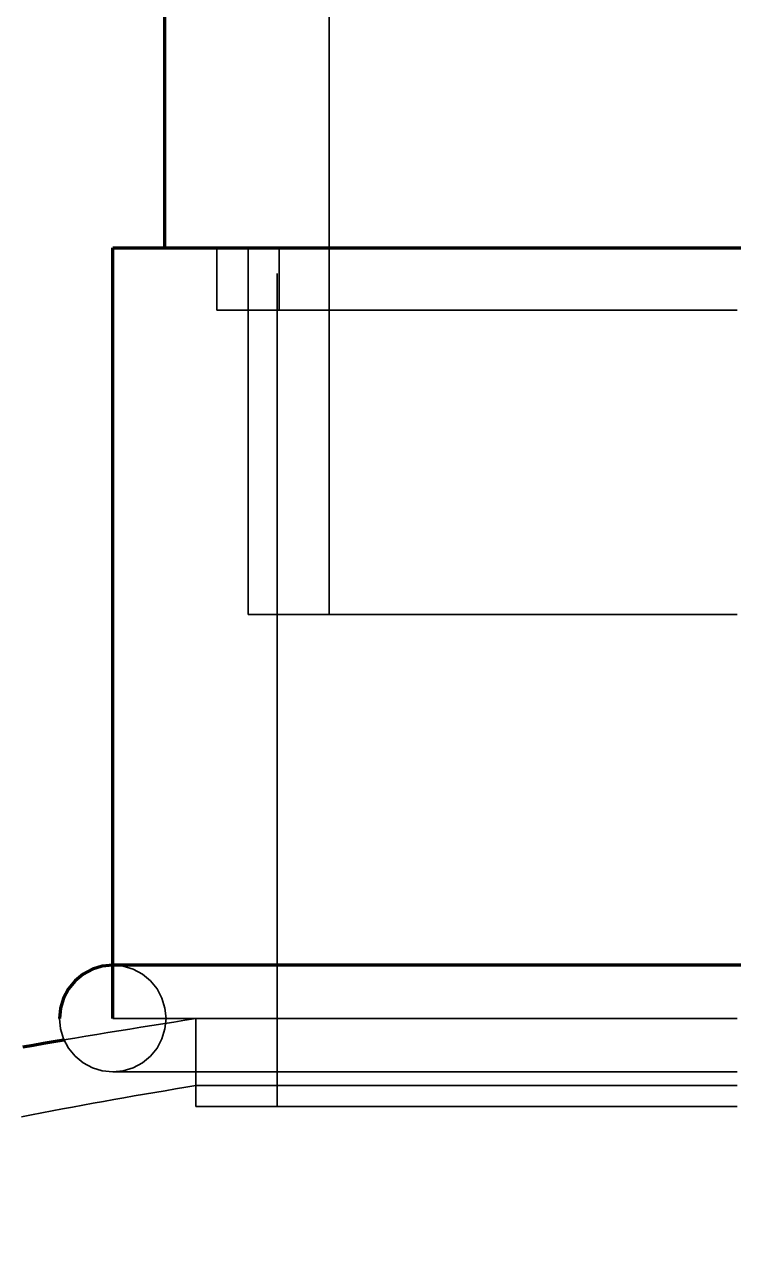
# Model space of a CAD drawing. Header units: millimetres. Extents: x 0 to 2382, y 0 to 420.
# Drawn here: x 282.7 to 286.1, y 298.82 to 304.67 of the extents above; entities that cross this region are included whole.
import ezdxf

# ---------------------------------------------------------------- set-up
doc = ezdxf.new("R2010")
doc.units = ezdxf.units.MM
doc.linetypes.add('IRAM-E-TRAZOS', pattern=[5, 4, -1])
for name, color, linetype, lineweight in [('01-VISIBLE', 7, 'CONTINUOUS', 70), ('02-OCULTA', 4, 'IRAM-E-TRAZOS', 35), ('08-FINA', 5, 'CONTINUOUS', 18)]:
    doc.layers.add(name, color=color, linetype=linetype, lineweight=lineweight)

msp = doc.modelspace()

# ---------------------------------------------------------------- linework, layer by layer
at = {"layer": '01-VISIBLE'}
for p, q in [((283.3716, 303.5963), (283.3716, 304.7963)), ((283.1216, 299.8963), (283.1216, 303.5963))]:
    msp.add_line(p, q, dxfattribs=at)
for points in [[(283.1216, 303.5963), (283.1721, 303.5963), (283.2226, 303.5963), (283.2731, 303.5963), (283.3236, 303.5963), (283.3741, 303.5963), (283.4246, 303.5963), (283.475, 303.5963), (283.5255, 303.5963), (283.576, 303.5963), (283.6265, 303.5963), (283.677, 303.5963), (283.7275, 303.5963), (283.7779, 303.5963), (283.8284, 303.5963), (283.8789, 303.5963), (283.9294, 303.5963), (283.9799, 303.5963), (284.0304, 303.5963), (284.0808, 303.5963), (284.1313, 303.5963), (284.1818, 303.5963), (284.2323, 303.5963), (284.2828, 303.5963), (284.3333, 303.5963), (284.3837, 303.5963), (284.4342, 303.5963), (284.4847, 303.5963), (284.5352, 303.5963), (284.5857, 303.5963), (284.6362, 303.5963), (284.6866, 303.5963), (284.7371, 303.5963), (284.7876, 303.5963), (284.8381, 303.5963), (284.8886, 303.5963), (284.9391, 303.5963), (284.9896, 303.5963), (285.04, 303.5963), (285.0905, 303.5963), (285.141, 303.5963), (285.1915, 303.5963), (285.242, 303.5963), (285.2925, 303.5963), (285.3429, 303.5963), (285.3934, 303.5963), (285.4439, 303.5963), (285.4944, 303.5963), (285.5449, 303.5963), (285.5954, 303.5963), (285.6458, 303.5963), (285.6963, 303.5963), (285.7468, 303.5963), (285.7973, 303.5963), (285.8478, 303.5963), (285.8983, 303.5963), (285.9487, 303.5963), (285.9992, 303.5963), (286.0497, 303.5963), (286.1002, 303.5963), (286.1507, 303.5963)], [(283.1216, 300.1523), (283.0717, 300.1474), (283.0237, 300.1328), (282.9794, 300.1091), (282.9406, 300.0773), (282.9088, 300.0385), (282.8851, 299.9942), (282.8706, 299.9462), (282.8656, 299.8963)], [(286.1507, 300.1523), (286.1002, 300.1523), (286.0497, 300.1523), (285.9992, 300.1523), (285.9487, 300.1523), (285.8983, 300.1523), (285.8478, 300.1523), (285.7973, 300.1523), (285.7468, 300.1523), (285.6963, 300.1523), (285.6458, 300.1523), (285.5954, 300.1523), (285.5449, 300.1523), (285.4944, 300.1523), (285.4439, 300.1523), (285.3934, 300.1523), (285.3429, 300.1523), (285.2925, 300.1523), (285.242, 300.1523), (285.1915, 300.1523), (285.141, 300.1523), (285.0905, 300.1523), (285.04, 300.1523), (284.9896, 300.1523), (284.9391, 300.1523), (284.8886, 300.1523), (284.8381, 300.1523), (284.7876, 300.1523), (284.7371, 300.1523), (284.6866, 300.1523), (284.6362, 300.1523), (284.5857, 300.1523), (284.5352, 300.1523), (284.4847, 300.1523), (284.4342, 300.1523), (284.3837, 300.1523), (284.3333, 300.1523), (284.2828, 300.1523), (284.2323, 300.1523), (284.1818, 300.1523), (284.1313, 300.1523), (284.0808, 300.1523), (284.0304, 300.1523), (283.9799, 300.1523), (283.9294, 300.1523), (283.8789, 300.1523), (283.8284, 300.1523), (283.7779, 300.1523), (283.7275, 300.1523), (283.677, 300.1523), (283.6265, 300.1523), (283.576, 300.1523), (283.5255, 300.1523), (283.475, 300.1523), (283.4246, 300.1523), (283.3741, 300.1523), (283.3236, 300.1523), (283.2731, 300.1523), (283.2226, 300.1523), (283.1721, 300.1523), (283.1216, 300.1523)], [(282.6895, 299.7599), (282.7389, 299.7685), (282.7883, 299.7769), (282.8377, 299.7852), (282.8872, 299.7935)]]:
    msp.add_lwpolyline(points, dxfattribs=at)
at = {"layer": '02-OCULTA'}
for p, q in [((284.1616, 303.5963), (284.1616, 304.7963)), ((283.6216, 303.2963), (283.6216, 303.5963)), ((283.7716, 301.8363), (283.7716, 303.5963)), ((283.9116, 299.4737), (283.9116, 303.5963)), ((283.9216, 303.2963), (283.9216, 303.5963)), ((284.1616, 301.8363), (284.1616, 303.5963)), ((283.5206, 299.4737), (283.5206, 299.8963)), ((283.5216, 299.8963), (283.5216, 299.5737))]:
    msp.add_line(p, q, dxfattribs=at)
for points in [[(286.1216, 303.5963), (286.0716, 303.5963), (286.0216, 303.5963), (285.9716, 303.5963), (285.9216, 303.5963), (285.8716, 303.5963), (285.8216, 303.5963), (285.7716, 303.5963), (285.7216, 303.5963), (285.6716, 303.5963), (285.6216, 303.5963), (285.5716, 303.5963), (285.5216, 303.5963), (285.4716, 303.5963), (285.4216, 303.5963), (285.3716, 303.5963), (285.3216, 303.5963), (285.2716, 303.5963), (285.2216, 303.5963), (285.1716, 303.5963), (285.1216, 303.5963), (285.0716, 303.5963), (285.0216, 303.5963), (284.9716, 303.5963), (284.9216, 303.5963), (284.8716, 303.5963), (284.8216, 303.5963), (284.7716, 303.5963), (284.7216, 303.5963), (284.6716, 303.5963), (284.6216, 303.5963), (284.5716, 303.5963), (284.5216, 303.5963), (284.4716, 303.5963), (284.4216, 303.5963), (284.3716, 303.5963), (284.3216, 303.5963), (284.2716, 303.5963), (284.2216, 303.5963), (284.1716, 303.5963), (284.1216, 303.5963), (284.0716, 303.5963), (284.0216, 303.5963), (283.9716, 303.5963), (283.9216, 303.5963), (283.8716, 303.5963), (283.8216, 303.5963), (283.7716, 303.5963), (283.7216, 303.5963), (283.6716, 303.5963), (283.6216, 303.5963), (283.5716, 303.5963), (283.5216, 303.5963), (283.4716, 303.5963), (283.4216, 303.5963), (283.3716, 303.5963), (283.3216, 303.5963), (283.2716, 303.5963), (283.2216, 303.5963), (283.1716, 303.5963), (283.1216, 303.5963)], [(286.1216, 303.5963), (286.0716, 303.5963), (286.0216, 303.5963), (285.9716, 303.5963), (285.9216, 303.5963), (285.8716, 303.5963), (285.8216, 303.5963), (285.7716, 303.5963), (285.7216, 303.5963), (285.6716, 303.5963), (285.6216, 303.5963), (285.5716, 303.5963), (285.5216, 303.5963), (285.4716, 303.5963), (285.4216, 303.5963), (285.3716, 303.5963), (285.3216, 303.5963), (285.2716, 303.5963), (285.2216, 303.5963), (285.1716, 303.5963), (285.1216, 303.5963), (285.0716, 303.5963), (285.0216, 303.5963), (284.9716, 303.5963), (284.9216, 303.5963), (284.8716, 303.5963), (284.8216, 303.5963), (284.7716, 303.5963), (284.7216, 303.5963), (284.6716, 303.5963), (284.6216, 303.5963), (284.5716, 303.5963), (284.5216, 303.5963), (284.4716, 303.5963), (284.4216, 303.5963), (284.3716, 303.5963), (284.3216, 303.5963), (284.2716, 303.5963), (284.2216, 303.5963), (284.1716, 303.5963), (284.1216, 303.5963), (284.0716, 303.5963), (284.0216, 303.5963), (283.9716, 303.5963), (283.9216, 303.5963), (283.8716, 303.5963), (283.8216, 303.5963), (283.7716, 303.5963), (283.7216, 303.5963), (283.6716, 303.5963), (283.6216, 303.5963), (283.5716, 303.5963), (283.5216, 303.5963), (283.4716, 303.5963), (283.4216, 303.5963), (283.3716, 303.5963)], [(283.3716, 303.5963), (283.4216, 303.5963), (283.4716, 303.5963), (283.5216, 303.5963), (283.5716, 303.5963), (283.6216, 303.5963), (283.6716, 303.5963), (283.7216, 303.5963), (283.7716, 303.5963), (283.8216, 303.5963), (283.8716, 303.5963), (283.9216, 303.5963), (283.9716, 303.5963), (284.0216, 303.5963), (284.0716, 303.5963), (284.1216, 303.5963), (284.1716, 303.5963), (284.2216, 303.5963), (284.2716, 303.5963), (284.3216, 303.5963), (284.3716, 303.5963), (284.4216, 303.5963), (284.4716, 303.5963), (284.5216, 303.5963), (284.5716, 303.5963), (284.6216, 303.5963), (284.6716, 303.5963), (284.7216, 303.5963), (284.7716, 303.5963), (284.8216, 303.5963), (284.8716, 303.5963), (284.9216, 303.5963), (284.9716, 303.5963), (285.0216, 303.5963), (285.0716, 303.5963), (285.1216, 303.5963), (285.1716, 303.5963), (285.2216, 303.5963), (285.2716, 303.5963), (285.3216, 303.5963), (285.3716, 303.5963), (285.4216, 303.5963), (285.4716, 303.5963), (285.5216, 303.5963), (285.5716, 303.5963), (285.6216, 303.5963), (285.6716, 303.5963), (285.7216, 303.5963), (285.7716, 303.5963), (285.8216, 303.5963), (285.8716, 303.5963), (285.9216, 303.5963), (285.9716, 303.5963), (286.0216, 303.5963), (286.0716, 303.5963), (286.1216, 303.5963)], [(286.1216, 303.5963), (286.0716, 303.5963), (286.0216, 303.5963), (285.9716, 303.5963), (285.9216, 303.5963), (285.8716, 303.5963), (285.8216, 303.5963), (285.7716, 303.5963), (285.7216, 303.5963), (285.6716, 303.5963), (285.6216, 303.5963), (285.5716, 303.5963), (285.5216, 303.5963), (285.4716, 303.5963), (285.4216, 303.5963), (285.3716, 303.5963), (285.3216, 303.5963), (285.2716, 303.5963), (285.2216, 303.5963), (285.1716, 303.5963), (285.1216, 303.5963), (285.0716, 303.5963), (285.0216, 303.5963), (284.9716, 303.5963), (284.9216, 303.5963), (284.8716, 303.5963), (284.8216, 303.5963), (284.7716, 303.5963), (284.7216, 303.5963), (284.6716, 303.5963), (284.6216, 303.5963), (284.5716, 303.5963), (284.5216, 303.5963), (284.4716, 303.5963), (284.4216, 303.5963), (284.3716, 303.5963), (284.3216, 303.5963), (284.2716, 303.5963), (284.2216, 303.5963), (284.1716, 303.5963), (284.1216, 303.5963), (284.0716, 303.5963), (284.0216, 303.5963), (283.9716, 303.5963), (283.9216, 303.5963), (283.8716, 303.5963), (283.8216, 303.5963), (283.7716, 303.5963), (283.7216, 303.5963), (283.6716, 303.5963), (283.6216, 303.5963)], [(283.6216, 303.5963), (283.6716, 303.5963), (283.7216, 303.5963), (283.7716, 303.5963), (283.8216, 303.5963), (283.8716, 303.5963), (283.9216, 303.5963), (283.9716, 303.5963), (284.0216, 303.5963), (284.0716, 303.5963), (284.1216, 303.5963), (284.1716, 303.5963), (284.2216, 303.5963), (284.2716, 303.5963), (284.3216, 303.5963), (284.3716, 303.5963), (284.4216, 303.5963), (284.4716, 303.5963), (284.5216, 303.5963), (284.5716, 303.5963), (284.6216, 303.5963), (284.6716, 303.5963), (284.7216, 303.5963), (284.7716, 303.5963), (284.8216, 303.5963), (284.8716, 303.5963), (284.9216, 303.5963), (284.9716, 303.5963), (285.0216, 303.5963), (285.0716, 303.5963), (285.1216, 303.5963), (285.1716, 303.5963), (285.2216, 303.5963), (285.2716, 303.5963), (285.3216, 303.5963), (285.3716, 303.5963), (285.4216, 303.5963), (285.4716, 303.5963), (285.5216, 303.5963), (285.5716, 303.5963), (285.6216, 303.5963), (285.6716, 303.5963), (285.7216, 303.5963), (285.7716, 303.5963), (285.8216, 303.5963), (285.8716, 303.5963), (285.9216, 303.5963), (285.9716, 303.5963), (286.0216, 303.5963), (286.0716, 303.5963), (286.1216, 303.5963)], [(286.1216, 303.5963), (286.0716, 303.5963), (286.0216, 303.5963), (285.9716, 303.5963), (285.9216, 303.5963), (285.8716, 303.5963), (285.8216, 303.5963), (285.7716, 303.5963), (285.7216, 303.5963), (285.6716, 303.5963), (285.6216, 303.5963), (285.5716, 303.5963), (285.5216, 303.5963), (285.4716, 303.5963), (285.4216, 303.5963), (285.3716, 303.5963), (285.3216, 303.5963), (285.2716, 303.5963), (285.2216, 303.5963), (285.1716, 303.5963), (285.1216, 303.5963), (285.0716, 303.5963), (285.0216, 303.5963), (284.9716, 303.5963), (284.9216, 303.5963), (284.8716, 303.5963), (284.8216, 303.5963), (284.7716, 303.5963), (284.7216, 303.5963), (284.6716, 303.5963), (284.6216, 303.5963), (284.5716, 303.5963), (284.5216, 303.5963), (284.4716, 303.5963), (284.4216, 303.5963), (284.3716, 303.5963), (284.3216, 303.5963), (284.2716, 303.5963), (284.2216, 303.5963), (284.1716, 303.5963), (284.1216, 303.5963), (284.0716, 303.5963), (284.0216, 303.5963), (283.9716, 303.5963), (283.9216, 303.5963), (283.8716, 303.5963), (283.8216, 303.5963), (283.7716, 303.5963)], [(283.7716, 303.5963), (283.8216, 303.5963), (283.8716, 303.5963), (283.9216, 303.5963), (283.9716, 303.5963), (284.0216, 303.5963), (284.0716, 303.5963), (284.1216, 303.5963), (284.1716, 303.5963), (284.2216, 303.5963), (284.2716, 303.5963), (284.3216, 303.5963), (284.3716, 303.5963), (284.4216, 303.5963), (284.4716, 303.5963), (284.5216, 303.5963), (284.5716, 303.5963), (284.6216, 303.5963), (284.6716, 303.5963), (284.7216, 303.5963), (284.7716, 303.5963), (284.8216, 303.5963), (284.8716, 303.5963), (284.9216, 303.5963), (284.9716, 303.5963), (285.0216, 303.5963), (285.0716, 303.5963), (285.1216, 303.5963), (285.1716, 303.5963), (285.2216, 303.5963), (285.2716, 303.5963), (285.3216, 303.5963), (285.3716, 303.5963), (285.4216, 303.5963), (285.4716, 303.5963), (285.5216, 303.5963), (285.5716, 303.5963), (285.6216, 303.5963), (285.6716, 303.5963), (285.7216, 303.5963), (285.7716, 303.5963), (285.8216, 303.5963), (285.8716, 303.5963), (285.9216, 303.5963), (285.9716, 303.5963), (286.0216, 303.5963), (286.0716, 303.5963), (286.1216, 303.5963)], [(286.1178, 303.5963), (286.0676, 303.5963), (286.0175, 303.5963), (285.9673, 303.5963), (285.9172, 303.5963), (285.8671, 303.5963), (285.8169, 303.5963), (285.7668, 303.5963), (285.7166, 303.5963), (285.6665, 303.5963), (285.6164, 303.5963), (285.5662, 303.5963), (285.5161, 303.5963), (285.466, 303.5963), (285.4158, 303.5963), (285.3657, 303.5963), (285.3155, 303.5963), (285.2654, 303.5963), (285.2153, 303.5963), (285.1651, 303.5963), (285.115, 303.5963), (285.0648, 303.5963), (285.0147, 303.5963), (284.9646, 303.5963), (284.9144, 303.5963), (284.8643, 303.5963), (284.8141, 303.5963), (284.764, 303.5963), (284.7139, 303.5963), (284.6637, 303.5963), (284.6136, 303.5963), (284.5635, 303.5963), (284.5133, 303.5963), (284.4632, 303.5963), (284.413, 303.5963), (284.3629, 303.5963), (284.3128, 303.5963), (284.2626, 303.5963), (284.2125, 303.5963), (284.1623, 303.5963), (284.1122, 303.5963), (284.0621, 303.5963), (284.0119, 303.5963), (283.9618, 303.5963), (283.9116, 303.5963)], [(283.9116, 303.5963), (283.9618, 303.5963), (284.0119, 303.5963), (284.0621, 303.5963), (284.1122, 303.5963), (284.1623, 303.5963), (284.2125, 303.5963), (284.2626, 303.5963), (284.3128, 303.5963), (284.3629, 303.5963), (284.413, 303.5963), (284.4632, 303.5963), (284.5133, 303.5963), (284.5635, 303.5963), (284.6136, 303.5963), (284.6637, 303.5963), (284.7139, 303.5963), (284.764, 303.5963), (284.8141, 303.5963), (284.8643, 303.5963), (284.9144, 303.5963), (284.9646, 303.5963), (285.0147, 303.5963), (285.0648, 303.5963), (285.115, 303.5963), (285.1651, 303.5963), (285.2153, 303.5963), (285.2654, 303.5963), (285.3155, 303.5963), (285.3657, 303.5963), (285.4158, 303.5963), (285.466, 303.5963), (285.5161, 303.5963), (285.5662, 303.5963), (285.6164, 303.5963), (285.6665, 303.5963), (285.7166, 303.5963), (285.7668, 303.5963), (285.8169, 303.5963), (285.8671, 303.5963), (285.9172, 303.5963), (285.9673, 303.5963), (286.0175, 303.5963), (286.0676, 303.5963), (286.1178, 303.5963)], [(286.1216, 303.5963), (286.0716, 303.5963), (286.0216, 303.5963), (285.9716, 303.5963), (285.9216, 303.5963), (285.8716, 303.5963), (285.8216, 303.5963), (285.7716, 303.5963), (285.7216, 303.5963), (285.6716, 303.5963), (285.6216, 303.5963), (285.5716, 303.5963), (285.5216, 303.5963), (285.4716, 303.5963), (285.4216, 303.5963), (285.3716, 303.5963), (285.3216, 303.5963), (285.2716, 303.5963), (285.2216, 303.5963), (285.1716, 303.5963), (285.1216, 303.5963), (285.0716, 303.5963), (285.0216, 303.5963), (284.9716, 303.5963), (284.9216, 303.5963), (284.8716, 303.5963), (284.8216, 303.5963), (284.7716, 303.5963), (284.7216, 303.5963), (284.6716, 303.5963), (284.6216, 303.5963), (284.5716, 303.5963), (284.5216, 303.5963), (284.4716, 303.5963), (284.4216, 303.5963), (284.3716, 303.5963), (284.3216, 303.5963), (284.2716, 303.5963), (284.2216, 303.5963), (284.1716, 303.5963), (284.1216, 303.5963), (284.0716, 303.5963), (284.0216, 303.5963), (283.9716, 303.5963), (283.9216, 303.5963)], [(283.9216, 303.5963), (283.9716, 303.5963), (284.0216, 303.5963), (284.0716, 303.5963), (284.1216, 303.5963), (284.1716, 303.5963), (284.2216, 303.5963), (284.2716, 303.5963), (284.3216, 303.5963), (284.3716, 303.5963), (284.4216, 303.5963), (284.4716, 303.5963), (284.5216, 303.5963), (284.5716, 303.5963), (284.6216, 303.5963), (284.6716, 303.5963), (284.7216, 303.5963), (284.7716, 303.5963), (284.8216, 303.5963), (284.8716, 303.5963), (284.9216, 303.5963), (284.9716, 303.5963), (285.0216, 303.5963), (285.0716, 303.5963), (285.1216, 303.5963), (285.1716, 303.5963), (285.2216, 303.5963), (285.2716, 303.5963), (285.3216, 303.5963), (285.3716, 303.5963), (285.4216, 303.5963), (285.4716, 303.5963), (285.5216, 303.5963), (285.5716, 303.5963), (285.6216, 303.5963), (285.6716, 303.5963), (285.7216, 303.5963), (285.7716, 303.5963), (285.8216, 303.5963), (285.8716, 303.5963), (285.9216, 303.5963), (285.9716, 303.5963), (286.0216, 303.5963), (286.0716, 303.5963), (286.1216, 303.5963)], [(286.1175, 303.5963), (286.0673, 303.5963), (286.0172, 303.5963), (285.967, 303.5963), (285.9169, 303.5963), (285.8667, 303.5963), (285.8166, 303.5963), (285.7664, 303.5963), (285.7163, 303.5963), (285.6661, 303.5963), (285.616, 303.5963), (285.5658, 303.5963), (285.5157, 303.5963), (285.4655, 303.5963), (285.4154, 303.5963), (285.3652, 303.5963), (285.3151, 303.5963), (285.2649, 303.5963), (285.2148, 303.5963), (285.1646, 303.5963), (285.1145, 303.5963), (285.0643, 303.5963), (285.0142, 303.5963), (284.964, 303.5963), (284.9139, 303.5963), (284.8637, 303.5963), (284.8136, 303.5963), (284.7634, 303.5963), (284.7133, 303.5963), (284.6631, 303.5963), (284.613, 303.5963), (284.5628, 303.5963), (284.5127, 303.5963), (284.4625, 303.5963), (284.4124, 303.5963), (284.3622, 303.5963), (284.3121, 303.5963), (284.2619, 303.5963), (284.2118, 303.5963), (284.1616, 303.5963)], [(284.1616, 303.5963), (284.2118, 303.5963), (284.2619, 303.5963), (284.3121, 303.5963), (284.3622, 303.5963), (284.4124, 303.5963), (284.4625, 303.5963), (284.5127, 303.5963), (284.5628, 303.5963), (284.613, 303.5963), (284.6631, 303.5963), (284.7133, 303.5963), (284.7634, 303.5963), (284.8136, 303.5963), (284.8637, 303.5963), (284.9139, 303.5963), (284.964, 303.5963), (285.0142, 303.5963), (285.0643, 303.5963), (285.1145, 303.5963), (285.1646, 303.5963), (285.2148, 303.5963), (285.2649, 303.5963), (285.3151, 303.5963), (285.3652, 303.5963), (285.4154, 303.5963), (285.4655, 303.5963), (285.5157, 303.5963), (285.5658, 303.5963), (285.616, 303.5963), (285.6661, 303.5963), (285.7163, 303.5963), (285.7664, 303.5963), (285.8166, 303.5963), (285.8667, 303.5963), (285.9169, 303.5963), (285.967, 303.5963), (286.0172, 303.5963), (286.0673, 303.5963), (286.1175, 303.5963)], [(286.1175, 303.5963), (286.0673, 303.5963), (286.0172, 303.5963), (285.967, 303.5963), (285.9169, 303.5963), (285.8667, 303.5963), (285.8166, 303.5963), (285.7664, 303.5963), (285.7163, 303.5963), (285.6661, 303.5963), (285.616, 303.5963), (285.5658, 303.5963), (285.5157, 303.5963), (285.4655, 303.5963), (285.4154, 303.5963), (285.3652, 303.5963), (285.3151, 303.5963), (285.2649, 303.5963), (285.2148, 303.5963), (285.1646, 303.5963), (285.1145, 303.5963), (285.0643, 303.5963), (285.0142, 303.5963), (284.964, 303.5963), (284.9139, 303.5963), (284.8637, 303.5963), (284.8136, 303.5963), (284.7634, 303.5963), (284.7133, 303.5963), (284.6631, 303.5963), (284.613, 303.5963), (284.5628, 303.5963), (284.5127, 303.5963), (284.4625, 303.5963), (284.4124, 303.5963), (284.3622, 303.5963), (284.3121, 303.5963), (284.2619, 303.5963), (284.2118, 303.5963), (284.1616, 303.5963)], [(284.1616, 303.5963), (284.2118, 303.5963), (284.2619, 303.5963), (284.3121, 303.5963), (284.3622, 303.5963), (284.4124, 303.5963), (284.4625, 303.5963), (284.5127, 303.5963), (284.5628, 303.5963), (284.613, 303.5963), (284.6631, 303.5963), (284.7133, 303.5963), (284.7634, 303.5963), (284.8136, 303.5963), (284.8637, 303.5963), (284.9139, 303.5963), (284.964, 303.5963), (285.0142, 303.5963), (285.0643, 303.5963), (285.1145, 303.5963), (285.1646, 303.5963), (285.2148, 303.5963), (285.2649, 303.5963), (285.3151, 303.5963), (285.3652, 303.5963), (285.4154, 303.5963), (285.4655, 303.5963), (285.5157, 303.5963), (285.5658, 303.5963), (285.616, 303.5963), (285.6661, 303.5963), (285.7163, 303.5963), (285.7664, 303.5963), (285.8166, 303.5963), (285.8667, 303.5963), (285.9169, 303.5963), (285.967, 303.5963), (286.0172, 303.5963), (286.0673, 303.5963), (286.1175, 303.5963)], [(286.1216, 303.2963), (286.0716, 303.2963), (286.0216, 303.2963), (285.9716, 303.2963), (285.9216, 303.2963), (285.8716, 303.2963), (285.8216, 303.2963), (285.7716, 303.2963), (285.7216, 303.2963), (285.6716, 303.2963), (285.6216, 303.2963), (285.5716, 303.2963), (285.5216, 303.2963), (285.4716, 303.2963), (285.4216, 303.2963), (285.3716, 303.2963), (285.3216, 303.2963), (285.2716, 303.2963), (285.2216, 303.2963), (285.1716, 303.2963), (285.1216, 303.2963), (285.0716, 303.2963), (285.0216, 303.2963), (284.9716, 303.2963), (284.9216, 303.2963), (284.8716, 303.2963), (284.8216, 303.2963), (284.7716, 303.2963), (284.7216, 303.2963), (284.6716, 303.2963), (284.6216, 303.2963), (284.5716, 303.2963), (284.5216, 303.2963), (284.4716, 303.2963), (284.4216, 303.2963), (284.3716, 303.2963), (284.3216, 303.2963), (284.2716, 303.2963), (284.2216, 303.2963), (284.1716, 303.2963), (284.1216, 303.2963), (284.0716, 303.2963), (284.0216, 303.2963), (283.9716, 303.2963), (283.9216, 303.2963), (283.8716, 303.2963), (283.8216, 303.2963), (283.7716, 303.2963), (283.7216, 303.2963), (283.6716, 303.2963), (283.6216, 303.2963)], [(283.6216, 303.2963), (283.6716, 303.2963), (283.7216, 303.2963), (283.7716, 303.2963), (283.8216, 303.2963), (283.8716, 303.2963), (283.9216, 303.2963), (283.9716, 303.2963), (284.0216, 303.2963), (284.0716, 303.2963), (284.1216, 303.2963), (284.1716, 303.2963), (284.2216, 303.2963), (284.2716, 303.2963), (284.3216, 303.2963), (284.3716, 303.2963), (284.4216, 303.2963), (284.4716, 303.2963), (284.5216, 303.2963), (284.5716, 303.2963), (284.6216, 303.2963), (284.6716, 303.2963), (284.7216, 303.2963), (284.7716, 303.2963), (284.8216, 303.2963), (284.8716, 303.2963), (284.9216, 303.2963), (284.9716, 303.2963), (285.0216, 303.2963), (285.0716, 303.2963), (285.1216, 303.2963), (285.1716, 303.2963), (285.2216, 303.2963), (285.2716, 303.2963), (285.3216, 303.2963), (285.3716, 303.2963), (285.4216, 303.2963), (285.4716, 303.2963), (285.5216, 303.2963), (285.5716, 303.2963), (285.6216, 303.2963), (285.6716, 303.2963), (285.7216, 303.2963), (285.7716, 303.2963), (285.8216, 303.2963), (285.8716, 303.2963), (285.9216, 303.2963), (285.9716, 303.2963), (286.0216, 303.2963), (286.0716, 303.2963), (286.1216, 303.2963)], [(286.1216, 303.2963), (286.0716, 303.2963), (286.0216, 303.2963), (285.9716, 303.2963), (285.9216, 303.2963), (285.8716, 303.2963), (285.8216, 303.2963), (285.7716, 303.2963), (285.7216, 303.2963), (285.6716, 303.2963), (285.6216, 303.2963), (285.5716, 303.2963), (285.5216, 303.2963), (285.4716, 303.2963), (285.4216, 303.2963), (285.3716, 303.2963), (285.3216, 303.2963), (285.2716, 303.2963), (285.2216, 303.2963), (285.1716, 303.2963), (285.1216, 303.2963), (285.0716, 303.2963), (285.0216, 303.2963), (284.9716, 303.2963), (284.9216, 303.2963), (284.8716, 303.2963), (284.8216, 303.2963), (284.7716, 303.2963), (284.7216, 303.2963), (284.6716, 303.2963), (284.6216, 303.2963), (284.5716, 303.2963), (284.5216, 303.2963), (284.4716, 303.2963), (284.4216, 303.2963), (284.3716, 303.2963), (284.3216, 303.2963), (284.2716, 303.2963), (284.2216, 303.2963), (284.1716, 303.2963), (284.1216, 303.2963), (284.0716, 303.2963), (284.0216, 303.2963), (283.9716, 303.2963), (283.9216, 303.2963)], [(283.9216, 303.2963), (283.9716, 303.2963), (284.0216, 303.2963), (284.0716, 303.2963), (284.1216, 303.2963), (284.1716, 303.2963), (284.2216, 303.2963), (284.2716, 303.2963), (284.3216, 303.2963), (284.3716, 303.2963), (284.4216, 303.2963), (284.4716, 303.2963), (284.5216, 303.2963), (284.5716, 303.2963), (284.6216, 303.2963), (284.6716, 303.2963), (284.7216, 303.2963), (284.7716, 303.2963), (284.8216, 303.2963), (284.8716, 303.2963), (284.9216, 303.2963), (284.9716, 303.2963), (285.0216, 303.2963), (285.0716, 303.2963), (285.1216, 303.2963), (285.1716, 303.2963), (285.2216, 303.2963), (285.2716, 303.2963), (285.3216, 303.2963), (285.3716, 303.2963), (285.4216, 303.2963), (285.4716, 303.2963), (285.5216, 303.2963), (285.5716, 303.2963), (285.6216, 303.2963), (285.6716, 303.2963), (285.7216, 303.2963), (285.7716, 303.2963), (285.8216, 303.2963), (285.8716, 303.2963), (285.9216, 303.2963), (285.9716, 303.2963), (286.0216, 303.2963), (286.0716, 303.2963), (286.1216, 303.2963)], [(286.1216, 301.8363), (286.0716, 301.8363), (286.0216, 301.8363), (285.9716, 301.8363), (285.9216, 301.8363), (285.8716, 301.8363), (285.8216, 301.8363), (285.7716, 301.8363), (285.7216, 301.8363), (285.6716, 301.8363), (285.6216, 301.8363), (285.5716, 301.8363), (285.5216, 301.8363), (285.4716, 301.8363), (285.4216, 301.8363), (285.3716, 301.8363), (285.3216, 301.8363), (285.2716, 301.8363), (285.2216, 301.8363), (285.1716, 301.8363), (285.1216, 301.8363), (285.0716, 301.8363), (285.0216, 301.8363), (284.9716, 301.8363), (284.9216, 301.8363), (284.8716, 301.8363), (284.8216, 301.8363), (284.7716, 301.8363), (284.7216, 301.8363), (284.6716, 301.8363), (284.6216, 301.8363), (284.5716, 301.8363), (284.5216, 301.8363), (284.4716, 301.8363), (284.4216, 301.8363), (284.3716, 301.8363), (284.3216, 301.8363), (284.2716, 301.8363), (284.2216, 301.8363), (284.1716, 301.8363), (284.1216, 301.8363), (284.0716, 301.8363), (284.0216, 301.8363), (283.9716, 301.8363), (283.9216, 301.8363), (283.8716, 301.8363), (283.8216, 301.8363), (283.7716, 301.8363)], [(283.7716, 301.8363), (283.8216, 301.8363), (283.8716, 301.8363), (283.9216, 301.8363), (283.9716, 301.8363), (284.0216, 301.8363), (284.0716, 301.8363), (284.1216, 301.8363), (284.1716, 301.8363), (284.2216, 301.8363), (284.2716, 301.8363), (284.3216, 301.8363), (284.3716, 301.8363), (284.4216, 301.8363), (284.4716, 301.8363), (284.5216, 301.8363), (284.5716, 301.8363), (284.6216, 301.8363), (284.6716, 301.8363), (284.7216, 301.8363), (284.7716, 301.8363), (284.8216, 301.8363), (284.8716, 301.8363), (284.9216, 301.8363), (284.9716, 301.8363), (285.0216, 301.8363), (285.0716, 301.8363), (285.1216, 301.8363), (285.1716, 301.8363), (285.2216, 301.8363), (285.2716, 301.8363), (285.3216, 301.8363), (285.3716, 301.8363), (285.4216, 301.8363), (285.4716, 301.8363), (285.5216, 301.8363), (285.5716, 301.8363), (285.6216, 301.8363), (285.6716, 301.8363), (285.7216, 301.8363), (285.7716, 301.8363), (285.8216, 301.8363), (285.8716, 301.8363), (285.9216, 301.8363), (285.9716, 301.8363), (286.0216, 301.8363), (286.0716, 301.8363), (286.1216, 301.8363)], [(286.1175, 301.8363), (286.0673, 301.8363), (286.0172, 301.8363), (285.967, 301.8363), (285.9169, 301.8363), (285.8667, 301.8363), (285.8166, 301.8363), (285.7664, 301.8363), (285.7163, 301.8363), (285.6661, 301.8363), (285.616, 301.8363), (285.5658, 301.8363), (285.5157, 301.8363), (285.4655, 301.8363), (285.4154, 301.8363), (285.3652, 301.8363), (285.3151, 301.8363), (285.2649, 301.8363), (285.2148, 301.8363), (285.1646, 301.8363), (285.1145, 301.8363), (285.0643, 301.8363), (285.0142, 301.8363), (284.964, 301.8363), (284.9139, 301.8363), (284.8637, 301.8363), (284.8136, 301.8363), (284.7634, 301.8363), (284.7133, 301.8363), (284.6631, 301.8363), (284.613, 301.8363), (284.5628, 301.8363), (284.5127, 301.8363), (284.4625, 301.8363), (284.4124, 301.8363), (284.3622, 301.8363), (284.3121, 301.8363), (284.2619, 301.8363), (284.2118, 301.8363), (284.1616, 301.8363)], [(284.1616, 301.8363), (284.2118, 301.8363), (284.2619, 301.8363), (284.3121, 301.8363), (284.3622, 301.8363), (284.4124, 301.8363), (284.4625, 301.8363), (284.5127, 301.8363), (284.5628, 301.8363), (284.613, 301.8363), (284.6631, 301.8363), (284.7133, 301.8363), (284.7634, 301.8363), (284.8136, 301.8363), (284.8637, 301.8363), (284.9139, 301.8363), (284.964, 301.8363), (285.0142, 301.8363), (285.0643, 301.8363), (285.1145, 301.8363), (285.1646, 301.8363), (285.2148, 301.8363), (285.2649, 301.8363), (285.3151, 301.8363), (285.3652, 301.8363), (285.4154, 301.8363), (285.4655, 301.8363), (285.5157, 301.8363), (285.5658, 301.8363), (285.616, 301.8363), (285.6661, 301.8363), (285.7163, 301.8363), (285.7664, 301.8363), (285.8166, 301.8363), (285.8667, 301.8363), (285.9169, 301.8363), (285.967, 301.8363), (286.0172, 301.8363), (286.0673, 301.8363), (286.1175, 301.8363)], [(286.1216, 300.1523), (286.0716, 300.1523), (286.0216, 300.1523), (285.9716, 300.1523), (285.9216, 300.1523), (285.8716, 300.1523), (285.8216, 300.1523), (285.7716, 300.1523), (285.7216, 300.1523), (285.6716, 300.1523), (285.6216, 300.1523), (285.5716, 300.1523), (285.5216, 300.1523), (285.4716, 300.1523), (285.4216, 300.1523), (285.3716, 300.1523), (285.3216, 300.1523), (285.2716, 300.1523), (285.2216, 300.1523), (285.1716, 300.1523), (285.1216, 300.1523), (285.0716, 300.1523), (285.0216, 300.1523), (284.9716, 300.1523), (284.9216, 300.1523), (284.8716, 300.1523), (284.8216, 300.1523), (284.7716, 300.1523), (284.7216, 300.1523), (284.6716, 300.1523), (284.6216, 300.1523), (284.5716, 300.1523), (284.5216, 300.1523), (284.4716, 300.1523), (284.4216, 300.1523), (284.3716, 300.1523), (284.3216, 300.1523), (284.2716, 300.1523), (284.2216, 300.1523), (284.1716, 300.1523), (284.1216, 300.1523), (284.0716, 300.1523), (284.0216, 300.1523), (283.9716, 300.1523), (283.9216, 300.1523), (283.8716, 300.1523), (283.8216, 300.1523), (283.7716, 300.1523), (283.7216, 300.1523), (283.6716, 300.1523), (283.6216, 300.1523), (283.5716, 300.1523), (283.5216, 300.1523), (283.4716, 300.1523), (283.4216, 300.1523), (283.3716, 300.1523), (283.3216, 300.1523), (283.2716, 300.1523), (283.2216, 300.1523), (283.1716, 300.1523), (283.1216, 300.1523)], [(283.1216, 300.1523), (283.1716, 300.1474), (283.2196, 300.1328), (283.2639, 300.1091), (283.3027, 300.0773), (283.3345, 300.0385), (283.3582, 299.9942), (283.3727, 299.9462), (283.3776, 299.8963), (283.3727, 299.8463), (283.3582, 299.7983), (283.3345, 299.754), (283.3027, 299.7153), (283.2639, 299.6834), (283.2196, 299.6598), (283.1716, 299.6452), (283.1216, 299.6403)], [(282.8656, 299.8963), (282.8706, 299.8463), (282.8851, 299.7983), (282.9088, 299.754), (282.9406, 299.7153), (282.9794, 299.6834), (283.0237, 299.6598), (283.0717, 299.6452), (283.1216, 299.6403)], [(282.8872, 299.7935), (282.94, 299.8023), (282.9929, 299.8111), (283.0457, 299.8197), (283.0986, 299.8284), (283.1514, 299.837), (283.2043, 299.8455), (283.2572, 299.854), (283.3101, 299.8624), (283.363, 299.8708), (283.4159, 299.8792), (283.4688, 299.8877), (283.5216, 299.8963)], [(286.1216, 299.8963), (286.0716, 299.8963), (286.0216, 299.8963), (285.9716, 299.8963), (285.9216, 299.8963), (285.8716, 299.8963), (285.8216, 299.8963), (285.7716, 299.8963), (285.7216, 299.8963), (285.6716, 299.8963), (285.6216, 299.8963), (285.5716, 299.8963), (285.5216, 299.8963), (285.4716, 299.8963), (285.4216, 299.8963), (285.3716, 299.8963), (285.3216, 299.8963), (285.2716, 299.8963), (285.2216, 299.8963), (285.1716, 299.8963), (285.1216, 299.8963), (285.0716, 299.8963), (285.0216, 299.8963), (284.9716, 299.8963), (284.9216, 299.8963), (284.8716, 299.8963), (284.8216, 299.8963), (284.7716, 299.8963), (284.7216, 299.8963), (284.6716, 299.8963), (284.6216, 299.8963), (284.5716, 299.8963), (284.5216, 299.8963), (284.4716, 299.8963), (284.4216, 299.8963), (284.3716, 299.8963), (284.3216, 299.8963), (284.2716, 299.8963), (284.2216, 299.8963), (284.1716, 299.8963), (284.1216, 299.8963), (284.0716, 299.8963), (284.0216, 299.8963), (283.9716, 299.8963), (283.9216, 299.8963), (283.8716, 299.8963), (283.8216, 299.8963), (283.7716, 299.8963), (283.7216, 299.8963), (283.6716, 299.8963), (283.6216, 299.8963), (283.5716, 299.8963), (283.5216, 299.8963), (283.4716, 299.8963), (283.4216, 299.8963), (283.3716, 299.8963), (283.3216, 299.8963), (283.2716, 299.8963), (283.2216, 299.8963), (283.1716, 299.8963), (283.1216, 299.8963)], [(283.1216, 299.8963), (283.1716, 299.8963), (283.2216, 299.8963), (283.2716, 299.8963), (283.3216, 299.8963), (283.3716, 299.8963), (283.4216, 299.8963), (283.4716, 299.8963), (283.5216, 299.8963), (283.5716, 299.8963), (283.6216, 299.8963), (283.6716, 299.8963), (283.7216, 299.8963), (283.7716, 299.8963), (283.8216, 299.8963), (283.8716, 299.8963), (283.9216, 299.8963), (283.9716, 299.8963), (284.0216, 299.8963), (284.0716, 299.8963), (284.1216, 299.8963), (284.1716, 299.8963), (284.2216, 299.8963), (284.2716, 299.8963), (284.3216, 299.8963), (284.3716, 299.8963), (284.4216, 299.8963), (284.4716, 299.8963), (284.5216, 299.8963), (284.5716, 299.8963), (284.6216, 299.8963), (284.6716, 299.8963), (284.7216, 299.8963), (284.7716, 299.8963), (284.8216, 299.8963), (284.8716, 299.8963), (284.9216, 299.8963), (284.9716, 299.8963), (285.0216, 299.8963), (285.0716, 299.8963), (285.1216, 299.8963), (285.1716, 299.8963), (285.2216, 299.8963), (285.2716, 299.8963), (285.3216, 299.8963), (285.3716, 299.8963), (285.4216, 299.8963), (285.4716, 299.8963), (285.5216, 299.8963), (285.5716, 299.8963), (285.6216, 299.8963), (285.6716, 299.8963), (285.7216, 299.8963), (285.7716, 299.8963), (285.8216, 299.8963), (285.8716, 299.8963), (285.9216, 299.8963), (285.9716, 299.8963), (286.0216, 299.8963), (286.0716, 299.8963), (286.1216, 299.8963)], [(286.1213, 299.8963), (286.0713, 299.8963), (286.0213, 299.8963), (285.9713, 299.8963), (285.9212, 299.8963), (285.8712, 299.8963), (285.8212, 299.8963), (285.7712, 299.8963), (285.7212, 299.8963), (285.6712, 299.8963), (285.6212, 299.8963), (285.5712, 299.8963), (285.5211, 299.8963), (285.4711, 299.8963), (285.4211, 299.8963), (285.3711, 299.8963), (285.3211, 299.8963), (285.2711, 299.8963), (285.2211, 299.8963), (285.1711, 299.8963), (285.121, 299.8963), (285.071, 299.8963), (285.021, 299.8963), (284.971, 299.8963), (284.921, 299.8963), (284.871, 299.8963), (284.821, 299.8963), (284.771, 299.8963), (284.7209, 299.8963), (284.6709, 299.8963), (284.6209, 299.8963), (284.5709, 299.8963), (284.5209, 299.8963), (284.4709, 299.8963), (284.4209, 299.8963), (284.3709, 299.8963), (284.3208, 299.8963), (284.2708, 299.8963), (284.2208, 299.8963), (284.1708, 299.8963), (284.1208, 299.8963), (284.0708, 299.8963), (284.0208, 299.8963), (283.9708, 299.8963), (283.9207, 299.8963), (283.8707, 299.8963), (283.8207, 299.8963), (283.7707, 299.8963), (283.7207, 299.8963), (283.6707, 299.8963), (283.6207, 299.8963), (283.5707, 299.8963), (283.5206, 299.8963)], [(283.5206, 299.8963), (283.5707, 299.8963), (283.6207, 299.8963), (283.6707, 299.8963), (283.7207, 299.8963), (283.7707, 299.8963), (283.8207, 299.8963), (283.8707, 299.8963), (283.9207, 299.8963), (283.9708, 299.8963), (284.0208, 299.8963), (284.0708, 299.8963), (284.1208, 299.8963), (284.1708, 299.8963), (284.2208, 299.8963), (284.2708, 299.8963), (284.3208, 299.8963), (284.3709, 299.8963), (284.4209, 299.8963), (284.4709, 299.8963), (284.5209, 299.8963), (284.5709, 299.8963), (284.6209, 299.8963), (284.6709, 299.8963), (284.7209, 299.8963), (284.771, 299.8963), (284.821, 299.8963), (284.871, 299.8963), (284.921, 299.8963), (284.971, 299.8963), (285.021, 299.8963), (285.071, 299.8963), (285.121, 299.8963), (285.1711, 299.8963), (285.2211, 299.8963), (285.2711, 299.8963), (285.3211, 299.8963), (285.3711, 299.8963), (285.4211, 299.8963), (285.4711, 299.8963), (285.5211, 299.8963), (285.5712, 299.8963), (285.6212, 299.8963), (285.6712, 299.8963), (285.7212, 299.8963), (285.7712, 299.8963), (285.8212, 299.8963), (285.8712, 299.8963), (285.9212, 299.8963), (285.9713, 299.8963), (286.0213, 299.8963), (286.0713, 299.8963), (286.1213, 299.8963)], [(286.1216, 299.8963), (286.0716, 299.8963), (286.0216, 299.8963), (285.9716, 299.8963), (285.9216, 299.8963), (285.8716, 299.8963), (285.8216, 299.8963), (285.7716, 299.8963), (285.7216, 299.8963), (285.6716, 299.8963), (285.6216, 299.8963), (285.5716, 299.8963), (285.5216, 299.8963), (285.4716, 299.8963), (285.4216, 299.8963), (285.3716, 299.8963), (285.3216, 299.8963), (285.2716, 299.8963), (285.2216, 299.8963), (285.1716, 299.8963), (285.1216, 299.8963), (285.0716, 299.8963), (285.0216, 299.8963), (284.9716, 299.8963), (284.9216, 299.8963), (284.8716, 299.8963), (284.8216, 299.8963), (284.7716, 299.8963), (284.7216, 299.8963), (284.6716, 299.8963), (284.6216, 299.8963), (284.5716, 299.8963), (284.5216, 299.8963), (284.4716, 299.8963), (284.4216, 299.8963), (284.3716, 299.8963), (284.3216, 299.8963), (284.2716, 299.8963), (284.2216, 299.8963), (284.1716, 299.8963), (284.1216, 299.8963), (284.0716, 299.8963), (284.0216, 299.8963), (283.9716, 299.8963), (283.9216, 299.8963), (283.8716, 299.8963), (283.8216, 299.8963), (283.7716, 299.8963), (283.7216, 299.8963), (283.6716, 299.8963), (283.6216, 299.8963), (283.5716, 299.8963), (283.5216, 299.8963)], [(283.5216, 299.8963), (283.5716, 299.8963), (283.6216, 299.8963), (283.6716, 299.8963), (283.7216, 299.8963), (283.7716, 299.8963), (283.8216, 299.8963), (283.8716, 299.8963), (283.9216, 299.8963), (283.9716, 299.8963), (284.0216, 299.8963), (284.0716, 299.8963), (284.1216, 299.8963), (284.1716, 299.8963), (284.2216, 299.8963), (284.2716, 299.8963), (284.3216, 299.8963), (284.3716, 299.8963), (284.4216, 299.8963), (284.4716, 299.8963), (284.5216, 299.8963), (284.5716, 299.8963), (284.6216, 299.8963), (284.6716, 299.8963), (284.7216, 299.8963), (284.7716, 299.8963), (284.8216, 299.8963), (284.8716, 299.8963), (284.9216, 299.8963), (284.9716, 299.8963), (285.0216, 299.8963), (285.0716, 299.8963), (285.1216, 299.8963), (285.1716, 299.8963), (285.2216, 299.8963), (285.2716, 299.8963), (285.3216, 299.8963), (285.3716, 299.8963), (285.4216, 299.8963), (285.4716, 299.8963), (285.5216, 299.8963), (285.5716, 299.8963), (285.6216, 299.8963), (285.6716, 299.8963), (285.7216, 299.8963), (285.7716, 299.8963), (285.8216, 299.8963), (285.8716, 299.8963), (285.9216, 299.8963), (285.9716, 299.8963), (286.0216, 299.8963), (286.0716, 299.8963), (286.1216, 299.8963)], [(283.1216, 299.6403), (283.1716, 299.6403), (283.2216, 299.6403), (283.2716, 299.6403), (283.3216, 299.6403), (283.3716, 299.6403), (283.4216, 299.6403), (283.4716, 299.6403), (283.5216, 299.6403), (283.5716, 299.6403), (283.6216, 299.6403), (283.6716, 299.6403), (283.7216, 299.6403), (283.7716, 299.6403), (283.8216, 299.6403), (283.8716, 299.6403), (283.9216, 299.6403), (283.9716, 299.6403), (284.0216, 299.6403), (284.0716, 299.6403), (284.1216, 299.6403), (284.1716, 299.6403), (284.2216, 299.6403), (284.2716, 299.6403), (284.3216, 299.6403), (284.3716, 299.6403), (284.4216, 299.6403), (284.4716, 299.6403), (284.5216, 299.6403), (284.5716, 299.6403), (284.6216, 299.6403), (284.6716, 299.6403), (284.7216, 299.6403), (284.7716, 299.6403), (284.8216, 299.6403), (284.8716, 299.6403), (284.9216, 299.6403), (284.9716, 299.6403), (285.0216, 299.6403), (285.0716, 299.6403), (285.1216, 299.6403), (285.1716, 299.6403), (285.2216, 299.6403), (285.2716, 299.6403), (285.3216, 299.6403), (285.3716, 299.6403), (285.4216, 299.6403), (285.4716, 299.6403), (285.5216, 299.6403), (285.5716, 299.6403), (285.6216, 299.6403), (285.6716, 299.6403), (285.7216, 299.6403), (285.7716, 299.6403), (285.8216, 299.6403), (285.8716, 299.6403), (285.9216, 299.6403), (285.9716, 299.6403), (286.0216, 299.6403), (286.0716, 299.6403), (286.1216, 299.6403)], [(283.1216, 299.6403), (283.1716, 299.6403), (283.2216, 299.6403), (283.2716, 299.6403), (283.3216, 299.6403), (283.3716, 299.6403), (283.4216, 299.6403), (283.4716, 299.6403), (283.5216, 299.6403), (283.5716, 299.6403), (283.6216, 299.6403), (283.6716, 299.6403), (283.7216, 299.6403), (283.7716, 299.6403), (283.8216, 299.6403), (283.8716, 299.6403), (283.9216, 299.6403), (283.9716, 299.6403), (284.0216, 299.6403), (284.0716, 299.6403), (284.1216, 299.6403), (284.1716, 299.6403), (284.2216, 299.6403), (284.2716, 299.6403), (284.3216, 299.6403), (284.3716, 299.6403), (284.4216, 299.6403), (284.4716, 299.6403), (284.5216, 299.6403), (284.5716, 299.6403), (284.6216, 299.6403), (284.6716, 299.6403), (284.7216, 299.6403), (284.7716, 299.6403), (284.8216, 299.6403), (284.8716, 299.6403), (284.9216, 299.6403), (284.9716, 299.6403), (285.0216, 299.6403), (285.0716, 299.6403), (285.1216, 299.6403), (285.1716, 299.6403), (285.2216, 299.6403), (285.2716, 299.6403), (285.3216, 299.6403), (285.3716, 299.6403), (285.4216, 299.6403), (285.4716, 299.6403), (285.5216, 299.6403), (285.5716, 299.6403), (285.6216, 299.6403), (285.6716, 299.6403), (285.7216, 299.6403), (285.7716, 299.6403), (285.8216, 299.6403), (285.8716, 299.6403), (285.9216, 299.6403), (285.9716, 299.6403), (286.0216, 299.6403), (286.0716, 299.6403), (286.1216, 299.6403)], [(283.5216, 299.5737), (283.4722, 299.5658), (283.4227, 299.5577), (283.3733, 299.5495), (283.3239, 299.5412), (283.2745, 299.5328), (283.2251, 299.5243), (283.1757, 299.5157), (283.1263, 299.507), (283.077, 299.4982), (283.0277, 299.4893), (282.9784, 299.4803), (282.9291, 299.4711), (282.8799, 299.4619), (282.8306, 299.4526), (282.7814, 299.4431), (282.7322, 299.4336), (282.6831, 299.4239)], [(286.1216, 299.5737), (286.0716, 299.5737), (286.0216, 299.5737), (285.9716, 299.5737), (285.9216, 299.5737), (285.8716, 299.5737), (285.8216, 299.5737), (285.7716, 299.5737), (285.7216, 299.5737), (285.6716, 299.5737), (285.6216, 299.5737), (285.5716, 299.5737), (285.5216, 299.5737), (285.4716, 299.5737), (285.4216, 299.5737), (285.3716, 299.5737), (285.3216, 299.5737), (285.2716, 299.5737), (285.2216, 299.5737), (285.1716, 299.5737), (285.1216, 299.5737), (285.0716, 299.5737), (285.0216, 299.5737), (284.9716, 299.5737), (284.9216, 299.5737), (284.8716, 299.5737), (284.8216, 299.5737), (284.7716, 299.5737), (284.7216, 299.5737), (284.6716, 299.5737), (284.6216, 299.5737), (284.5716, 299.5737), (284.5216, 299.5737), (284.4716, 299.5737), (284.4216, 299.5737), (284.3716, 299.5737), (284.3216, 299.5737), (284.2716, 299.5737), (284.2216, 299.5737), (284.1716, 299.5737), (284.1216, 299.5737), (284.0716, 299.5737), (284.0216, 299.5737), (283.9716, 299.5737), (283.9216, 299.5737), (283.8716, 299.5737), (283.8216, 299.5737), (283.7716, 299.5737), (283.7216, 299.5737), (283.6716, 299.5737), (283.6216, 299.5737), (283.5716, 299.5737), (283.5216, 299.5737)], [(283.5216, 299.5737), (283.5716, 299.5737), (283.6216, 299.5737), (283.6716, 299.5737), (283.7216, 299.5737), (283.7716, 299.5737), (283.8216, 299.5737), (283.8716, 299.5737), (283.9216, 299.5737), (283.9716, 299.5737), (284.0216, 299.5737), (284.0716, 299.5737), (284.1216, 299.5737), (284.1716, 299.5737), (284.2216, 299.5737), (284.2716, 299.5737), (284.3216, 299.5737), (284.3716, 299.5737), (284.4216, 299.5737), (284.4716, 299.5737), (284.5216, 299.5737), (284.5716, 299.5737), (284.6216, 299.5737), (284.6716, 299.5737), (284.7216, 299.5737), (284.7716, 299.5737), (284.8216, 299.5737), (284.8716, 299.5737), (284.9216, 299.5737), (284.9716, 299.5737), (285.0216, 299.5737), (285.0716, 299.5737), (285.1216, 299.5737), (285.1716, 299.5737), (285.2216, 299.5737), (285.2716, 299.5737), (285.3216, 299.5737), (285.3716, 299.5737), (285.4216, 299.5737), (285.4716, 299.5737), (285.5216, 299.5737), (285.5716, 299.5737), (285.6216, 299.5737), (285.6716, 299.5737), (285.7216, 299.5737), (285.7716, 299.5737), (285.8216, 299.5737), (285.8716, 299.5737), (285.9216, 299.5737), (285.9716, 299.5737), (286.0216, 299.5737), (286.0716, 299.5737), (286.1216, 299.5737)], [(286.1213, 299.4737), (286.0713, 299.4737), (286.0213, 299.4737), (285.9713, 299.4737), (285.9212, 299.4737), (285.8712, 299.4737), (285.8212, 299.4737), (285.7712, 299.4737), (285.7212, 299.4737), (285.6712, 299.4737), (285.6212, 299.4737), (285.5712, 299.4737), (285.5211, 299.4737), (285.4711, 299.4737), (285.4211, 299.4737), (285.3711, 299.4737), (285.3211, 299.4737), (285.2711, 299.4737), (285.2211, 299.4737), (285.1711, 299.4737), (285.121, 299.4737), (285.071, 299.4737), (285.021, 299.4737), (284.971, 299.4737), (284.921, 299.4737), (284.871, 299.4737), (284.821, 299.4737), (284.771, 299.4737), (284.7209, 299.4737), (284.6709, 299.4737), (284.6209, 299.4737), (284.5709, 299.4737), (284.5209, 299.4737), (284.4709, 299.4737), (284.4209, 299.4737), (284.3709, 299.4737), (284.3208, 299.4737), (284.2708, 299.4737), (284.2208, 299.4737), (284.1708, 299.4737), (284.1208, 299.4737), (284.0708, 299.4737), (284.0208, 299.4737), (283.9708, 299.4737), (283.9207, 299.4737), (283.8707, 299.4737), (283.8207, 299.4737), (283.7707, 299.4737), (283.7207, 299.4737), (283.6707, 299.4737), (283.6207, 299.4737), (283.5707, 299.4737), (283.5206, 299.4737)], [(283.5206, 299.4737), (283.5707, 299.4737), (283.6207, 299.4737), (283.6707, 299.4737), (283.7207, 299.4737), (283.7707, 299.4737), (283.8207, 299.4737), (283.8707, 299.4737), (283.9207, 299.4737), (283.9708, 299.4737), (284.0208, 299.4737), (284.0708, 299.4737), (284.1208, 299.4737), (284.1708, 299.4737), (284.2208, 299.4737), (284.2708, 299.4737), (284.3208, 299.4737), (284.3709, 299.4737), (284.4209, 299.4737), (284.4709, 299.4737), (284.5209, 299.4737), (284.5709, 299.4737), (284.6209, 299.4737), (284.6709, 299.4737), (284.7209, 299.4737), (284.771, 299.4737), (284.821, 299.4737), (284.871, 299.4737), (284.921, 299.4737), (284.971, 299.4737), (285.021, 299.4737), (285.071, 299.4737), (285.121, 299.4737), (285.1711, 299.4737), (285.2211, 299.4737), (285.2711, 299.4737), (285.3211, 299.4737), (285.3711, 299.4737), (285.4211, 299.4737), (285.4711, 299.4737), (285.5211, 299.4737), (285.5712, 299.4737), (285.6212, 299.4737), (285.6712, 299.4737), (285.7212, 299.4737), (285.7712, 299.4737), (285.8212, 299.4737), (285.8712, 299.4737), (285.9212, 299.4737), (285.9713, 299.4737), (286.0213, 299.4737), (286.0713, 299.4737), (286.1213, 299.4737)], [(286.1178, 299.4737), (286.0676, 299.4737), (286.0175, 299.4737), (285.9673, 299.4737), (285.9172, 299.4737), (285.8671, 299.4737), (285.8169, 299.4737), (285.7668, 299.4737), (285.7166, 299.4737), (285.6665, 299.4737), (285.6164, 299.4737), (285.5662, 299.4737), (285.5161, 299.4737), (285.466, 299.4737), (285.4158, 299.4737), (285.3657, 299.4737), (285.3155, 299.4737), (285.2654, 299.4737), (285.2153, 299.4737), (285.1651, 299.4737), (285.115, 299.4737), (285.0648, 299.4737), (285.0147, 299.4737), (284.9646, 299.4737), (284.9144, 299.4737), (284.8643, 299.4737), (284.8141, 299.4737), (284.764, 299.4737), (284.7139, 299.4737), (284.6637, 299.4737), (284.6136, 299.4737), (284.5635, 299.4737), (284.5133, 299.4737), (284.4632, 299.4737), (284.413, 299.4737), (284.3629, 299.4737), (284.3128, 299.4737), (284.2626, 299.4737), (284.2125, 299.4737), (284.1623, 299.4737), (284.1122, 299.4737), (284.0621, 299.4737), (284.0119, 299.4737), (283.9618, 299.4737), (283.9116, 299.4737)], [(283.9116, 299.4737), (283.9618, 299.4737), (284.0119, 299.4737), (284.0621, 299.4737), (284.1122, 299.4737), (284.1623, 299.4737), (284.2125, 299.4737), (284.2626, 299.4737), (284.3128, 299.4737), (284.3629, 299.4737), (284.413, 299.4737), (284.4632, 299.4737), (284.5133, 299.4737), (284.5635, 299.4737), (284.6136, 299.4737), (284.6637, 299.4737), (284.7139, 299.4737), (284.764, 299.4737), (284.8141, 299.4737), (284.8643, 299.4737), (284.9144, 299.4737), (284.9646, 299.4737), (285.0147, 299.4737), (285.0648, 299.4737), (285.115, 299.4737), (285.1651, 299.4737), (285.2153, 299.4737), (285.2654, 299.4737), (285.3155, 299.4737), (285.3657, 299.4737), (285.4158, 299.4737), (285.466, 299.4737), (285.5161, 299.4737), (285.5662, 299.4737), (285.6164, 299.4737), (285.6665, 299.4737), (285.7166, 299.4737), (285.7668, 299.4737), (285.8169, 299.4737), (285.8671, 299.4737), (285.9172, 299.4737), (285.9673, 299.4737), (286.0175, 299.4737), (286.0676, 299.4737), (286.1178, 299.4737)]]:
    msp.add_lwpolyline(points, dxfattribs=at)
at = {"layer": '08-FINA'}
msp.add_circle((282.8716, 308.4756), 18.4167, dxfattribs=at)

doc.saveas('drawing.dxf')
